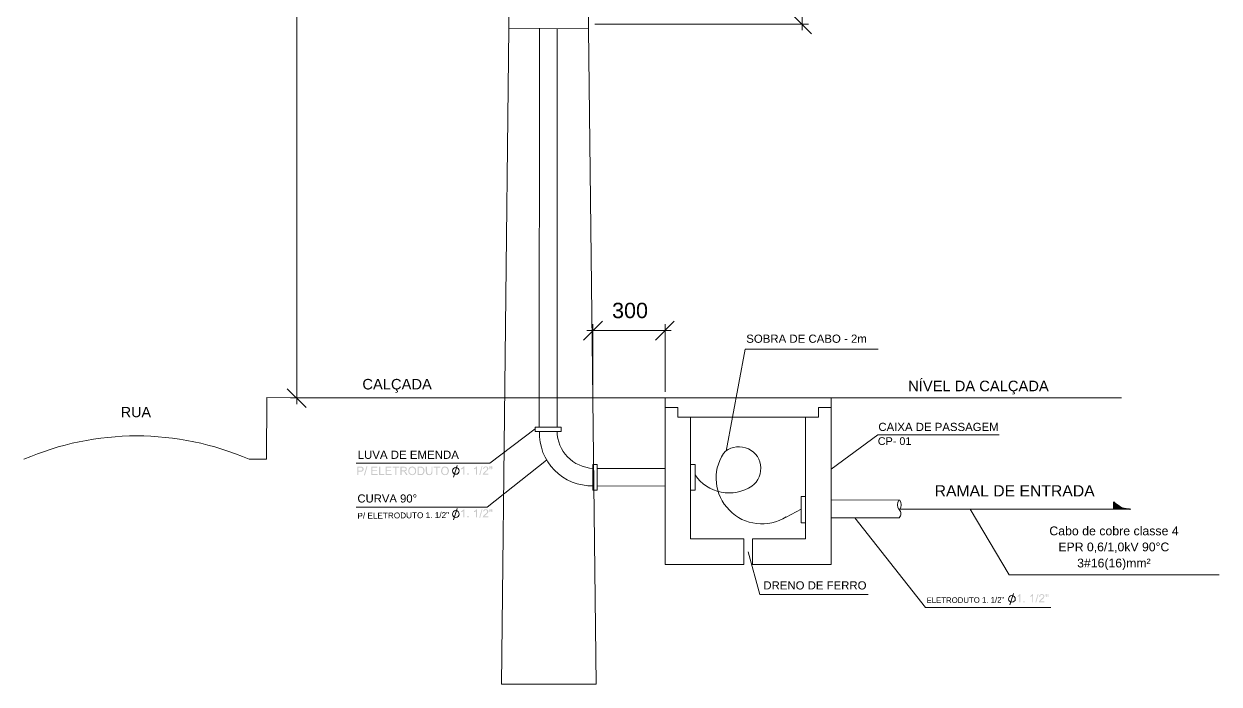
# Model space of a CAD drawing. Header units: millimetres. Extents: x 53 to 176, y -29 to 32.
# Drawn here: x 145.15 to 155.84, y -17.56 to -11.66 of the extents above; entities that cross this region are included whole.
import ezdxf

# ---------------------------------------------------------------- set-up
doc = ezdxf.new("R2010")
doc.units = ezdxf.units.MM
doc.layers.add('17 - Padrão de entrada', color=6, linetype='Continuous')
doc.styles.add('Arial0', font='arial.ttf', dxfattribs={"height": 3.14658})

msp = doc.modelspace()

# ---------------------------------------------------------------- hatches: boundary and pattern name
at = {"layer": '17 - Padrão de entrada', "true_color": 0x000007}
h = msp.add_hatch(color=7, dxfattribs=at)
edge = h.paths.add_edge_path()
edge.add_line((148.136, -15.689), (148.136, -15.616))
edge.add_line((148.136, -15.616), (148.164, -15.616))
edge.add_spline(control_points=[(148.164, -15.616), (148.166, -15.616), (148.172, -15.616), (148.175, -15.616), (148.175, -15.616), (148.178, -15.616), (148.18, -15.619), (148.183, -15.619), (148.183, -15.619), (148.186, -15.622), (148.189, -15.624), (148.189, -15.627), (148.189, -15.627), (148.192, -15.63), (148.192, -15.633), (148.192, -15.638), (148.192, -15.638), (148.192, -15.644), (148.189, -15.649), (148.186, -15.652), (148.186, -15.652), (148.18, -15.658), (148.175, -15.661), (148.164, -15.661)], knot_values=[0, 0, 0, 0, 0.041667, 0.041667, 0.041667, 0.041667, 0.083333, 0.083333, 0.083333, 0.083333, 0.125, 0.125, 0.125, 0.125, 0.166667, 0.166667, 0.166667, 0.166667, 0.208333, 0.208333, 0.208333, 0.208333, 1, 1, 1, 1], degree=3, periodic=0)
edge.add_line((148.164, -15.661), (148.144, -15.661))
edge.add_line((148.144, -15.661), (148.144, -15.689))
edge.add_line((148.144, -15.689), (148.136, -15.689))
edge = h.paths.add_edge_path()
edge.add_line((148.144, -15.652), (148.164, -15.652))
edge.add_spline(control_points=[(148.164, -15.652), (148.169, -15.652), (148.175, -15.649), (148.178, -15.647), (148.178, -15.647), (148.18, -15.644), (148.18, -15.641), (148.18, -15.638), (148.18, -15.638), (148.18, -15.636), (148.18, -15.633), (148.178, -15.63), (148.178, -15.63), (148.178, -15.627), (148.175, -15.627), (148.172, -15.624), (148.172, -15.624), (148.172, -15.624), (148.169, -15.624), (148.164, -15.624)], knot_values=[0, 0, 0, 0, 0.05, 0.05, 0.05, 0.05, 0.1, 0.1, 0.1, 0.1, 0.15, 0.15, 0.15, 0.15, 0.2, 0.2, 0.2, 0.2, 1, 1, 1, 1], degree=3, periodic=0)
edge.add_line((148.164, -15.624), (148.144, -15.624))
edge.add_line((148.144, -15.624), (148.144, -15.652))
h.paths.add_polyline_path([(148.194, -15.691), (148.217, -15.613), (148.225, -15.613), (148.203, -15.691)])
h.paths.add_polyline_path([(148.261, -15.689), (148.261, -15.616), (148.314, -15.616), (148.314, -15.624), (148.27, -15.624), (148.27, -15.647), (148.312, -15.647), (148.312, -15.655), (148.27, -15.655), (148.27, -15.68), (148.317, -15.68), (148.317, -15.689)])
h.paths.add_polyline_path([(148.328, -15.689), (148.328, -15.616), (148.34, -15.616), (148.34, -15.68), (148.376, -15.68), (148.376, -15.689)])
h.paths.add_polyline_path([(148.387, -15.689), (148.387, -15.616), (148.44, -15.616), (148.44, -15.624), (148.398, -15.624), (148.398, -15.647), (148.437, -15.647), (148.437, -15.655), (148.398, -15.655), (148.398, -15.68), (148.443, -15.68), (148.443, -15.689)])
h.paths.add_polyline_path([(148.474, -15.689), (148.474, -15.624), (148.451, -15.624), (148.451, -15.616), (148.51, -15.616), (148.51, -15.624), (148.485, -15.624), (148.485, -15.689)])
edge = h.paths.add_edge_path()
edge.add_line((148.518, -15.689), (148.518, -15.616))
edge.add_line((148.518, -15.616), (148.552, -15.616))
edge.add_spline(control_points=[(148.552, -15.616), (148.557, -15.616), (148.563, -15.616), (148.566, -15.619), (148.566, -15.619), (148.571, -15.619), (148.574, -15.622), (148.574, -15.624), (148.574, -15.624), (148.577, -15.627), (148.577, -15.633), (148.577, -15.636), (148.577, -15.636), (148.577, -15.641), (148.577, -15.647), (148.574, -15.649), (148.574, -15.649), (148.569, -15.652), (148.566, -15.655), (148.557, -15.655), (148.557, -15.655), (148.56, -15.658), (148.563, -15.658), (148.563, -15.661), (148.563, -15.661), (148.566, -15.663), (148.569, -15.666), (148.571, -15.669)], knot_values=[0, 0, 0, 0, 0.035714, 0.035714, 0.035714, 0.035714, 0.071429, 0.071429, 0.071429, 0.071429, 0.107143, 0.107143, 0.107143, 0.107143, 0.142857, 0.142857, 0.142857, 0.142857, 0.178571, 0.178571, 0.178571, 0.178571, 0.214286, 0.214286, 0.214286, 0.214286, 1, 1, 1, 1], degree=3, periodic=0)
edge.add_line((148.571, -15.669), (148.585, -15.689))
edge.add_line((148.585, -15.689), (148.571, -15.689))
edge.add_line((148.571, -15.689), (148.563, -15.675))
edge.add_spline(control_points=[(148.563, -15.675), (148.56, -15.669), (148.557, -15.666), (148.555, -15.663), (148.555, -15.663), (148.555, -15.661), (148.552, -15.661), (148.549, -15.658), (148.549, -15.658), (148.549, -15.658), (148.546, -15.658), (148.546, -15.658), (148.546, -15.658), (148.543, -15.658), (148.543, -15.658), (148.541, -15.658)], knot_values=[0, 0, 0, 0, 0.0625, 0.0625, 0.0625, 0.0625, 0.125, 0.125, 0.125, 0.125, 0.1875, 0.1875, 0.1875, 0.1875, 1, 1, 1, 1], degree=3, periodic=0)
edge.add_line((148.541, -15.658), (148.53, -15.658))
edge.add_line((148.53, -15.658), (148.53, -15.689))
edge.add_line((148.53, -15.689), (148.518, -15.689))
edge = h.paths.add_edge_path()
edge.add_line((148.53, -15.649), (148.549, -15.649))
edge.add_spline(control_points=[(148.549, -15.649), (148.555, -15.649), (148.557, -15.647), (148.56, -15.647), (148.56, -15.647), (148.563, -15.647), (148.566, -15.644), (148.566, -15.644), (148.566, -15.644), (148.569, -15.641), (148.569, -15.638), (148.569, -15.636), (148.569, -15.636), (148.569, -15.633), (148.566, -15.63), (148.563, -15.627), (148.563, -15.627), (148.563, -15.624), (148.557, -15.624), (148.552, -15.624)], knot_values=[0, 0, 0, 0, 0.05, 0.05, 0.05, 0.05, 0.1, 0.1, 0.1, 0.1, 0.15, 0.15, 0.15, 0.15, 0.2, 0.2, 0.2, 0.2, 1, 1, 1, 1], degree=3, periodic=0)
edge.add_line((148.552, -15.624), (148.53, -15.624))
edge.add_line((148.53, -15.624), (148.53, -15.649))
edge = h.paths.add_edge_path()
edge.add_spline(control_points=[(148.591, -15.652), (148.591, -15.641), (148.594, -15.633), (148.599, -15.624), (148.599, -15.624), (148.608, -15.619), (148.616, -15.613), (148.627, -15.613), (148.627, -15.613), (148.633, -15.613), (148.638, -15.616), (148.644, -15.619), (148.644, -15.619), (148.65, -15.622), (148.655, -15.627), (148.658, -15.633), (148.658, -15.633), (148.661, -15.638), (148.661, -15.647), (148.661, -15.652), (148.661, -15.652), (148.661, -15.661), (148.661, -15.666), (148.658, -15.672), (148.658, -15.672), (148.652, -15.68), (148.65, -15.683), (148.644, -15.686), (148.644, -15.686), (148.638, -15.689), (148.633, -15.691), (148.627, -15.691), (148.627, -15.691), (148.619, -15.691), (148.613, -15.689), (148.608, -15.686), (148.608, -15.686), (148.602, -15.683), (148.597, -15.677), (148.594, -15.672), (148.594, -15.672), (148.591, -15.666), (148.591, -15.661), (148.591, -15.652)], knot_values=[0, 0, 0, 0, 0.022727, 0.022727, 0.022727, 0.022727, 0.045455, 0.045455, 0.045455, 0.045455, 0.068182, 0.068182, 0.068182, 0.068182, 0.090909, 0.090909, 0.090909, 0.090909, 0.113636, 0.113636, 0.113636, 0.113636, 0.136364, 0.136364, 0.136364, 0.136364, 0.159091, 0.159091, 0.159091, 0.159091, 0.181818, 0.181818, 0.181818, 0.181818, 0.204545, 0.204545, 0.204545, 0.204545, 0.227273, 0.227273, 0.227273, 0.227273, 1, 1, 1, 1], degree=3, periodic=0)
edge = h.paths.add_edge_path()
edge.add_spline(control_points=[(148.599, -15.655), (148.599, -15.663), (148.602, -15.669), (148.608, -15.675), (148.608, -15.675), (148.613, -15.68), (148.619, -15.683), (148.627, -15.683), (148.627, -15.683), (148.633, -15.683), (148.638, -15.68), (148.644, -15.675), (148.644, -15.675), (148.65, -15.669), (148.652, -15.663), (148.652, -15.652), (148.652, -15.652), (148.652, -15.647), (148.65, -15.641), (148.647, -15.638), (148.647, -15.638), (148.647, -15.633), (148.644, -15.63), (148.638, -15.627), (148.638, -15.627), (148.636, -15.624), (148.63, -15.622), (148.627, -15.622), (148.627, -15.622), (148.619, -15.622), (148.613, -15.624), (148.608, -15.63), (148.608, -15.63), (148.602, -15.636), (148.599, -15.644), (148.599, -15.655)], knot_values=[0, 0, 0, 0, 0.027778, 0.027778, 0.027778, 0.027778, 0.055556, 0.055556, 0.055556, 0.055556, 0.083333, 0.083333, 0.083333, 0.083333, 0.111111, 0.111111, 0.111111, 0.111111, 0.138889, 0.138889, 0.138889, 0.138889, 0.166667, 0.166667, 0.166667, 0.166667, 0.194444, 0.194444, 0.194444, 0.194444, 0.222222, 0.222222, 0.222222, 0.222222, 1, 1, 1, 1], degree=3, periodic=0)
edge = h.paths.add_edge_path()
edge.add_line((148.675, -15.689), (148.675, -15.616))
edge.add_line((148.675, -15.616), (148.7, -15.616))
edge.add_spline(control_points=[(148.7, -15.616), (148.706, -15.616), (148.708, -15.616), (148.711, -15.616), (148.711, -15.616), (148.717, -15.619), (148.719, -15.619), (148.722, -15.622), (148.722, -15.622), (148.728, -15.624), (148.731, -15.63), (148.733, -15.636), (148.733, -15.636), (148.733, -15.641), (148.736, -15.647), (148.736, -15.652), (148.736, -15.652), (148.736, -15.658), (148.733, -15.663), (148.733, -15.666), (148.733, -15.666), (148.731, -15.672), (148.731, -15.675), (148.728, -15.677), (148.728, -15.677), (148.725, -15.68), (148.722, -15.683), (148.722, -15.686), (148.722, -15.686), (148.719, -15.686), (148.717, -15.689), (148.711, -15.689), (148.711, -15.689), (148.708, -15.689), (148.706, -15.689), (148.7, -15.689)], knot_values=[0, 0, 0, 0, 0.027778, 0.027778, 0.027778, 0.027778, 0.055556, 0.055556, 0.055556, 0.055556, 0.083333, 0.083333, 0.083333, 0.083333, 0.111111, 0.111111, 0.111111, 0.111111, 0.138889, 0.138889, 0.138889, 0.138889, 0.166667, 0.166667, 0.166667, 0.166667, 0.194444, 0.194444, 0.194444, 0.194444, 0.222222, 0.222222, 0.222222, 0.222222, 1, 1, 1, 1], degree=3, periodic=0)
edge.add_line((148.7, -15.689), (148.675, -15.689))
edge = h.paths.add_edge_path()
edge.add_line((148.683, -15.68), (148.7, -15.68))
edge.add_spline(control_points=[(148.7, -15.68), (148.706, -15.68), (148.708, -15.68), (148.711, -15.68), (148.711, -15.68), (148.714, -15.677), (148.717, -15.677), (148.717, -15.675), (148.717, -15.675), (148.719, -15.675), (148.722, -15.669), (148.722, -15.666), (148.722, -15.666), (148.725, -15.663), (148.725, -15.658), (148.725, -15.652), (148.725, -15.652), (148.725, -15.644), (148.722, -15.638), (148.722, -15.636), (148.722, -15.636), (148.719, -15.63), (148.717, -15.627), (148.711, -15.627), (148.711, -15.627), (148.708, -15.624), (148.706, -15.624), (148.7, -15.624)], knot_values=[0, 0, 0, 0, 0.035714, 0.035714, 0.035714, 0.035714, 0.071429, 0.071429, 0.071429, 0.071429, 0.107143, 0.107143, 0.107143, 0.107143, 0.142857, 0.142857, 0.142857, 0.142857, 0.178571, 0.178571, 0.178571, 0.178571, 0.214286, 0.214286, 0.214286, 0.214286, 1, 1, 1, 1], degree=3, periodic=0)
edge.add_line((148.7, -15.624), (148.683, -15.624))
edge.add_line((148.683, -15.624), (148.683, -15.68))
edge = h.paths.add_edge_path()
edge.add_line((148.798, -15.616), (148.806, -15.616))
edge.add_line((148.806, -15.616), (148.806, -15.658))
edge.add_spline(control_points=[(148.806, -15.658), (148.806, -15.666), (148.806, -15.672), (148.803, -15.677), (148.803, -15.677), (148.803, -15.68), (148.8, -15.683), (148.795, -15.686), (148.795, -15.686), (148.789, -15.689), (148.784, -15.691), (148.778, -15.691), (148.778, -15.691), (148.77, -15.691), (148.764, -15.689), (148.761, -15.689), (148.761, -15.689), (148.756, -15.686), (148.753, -15.68), (148.75, -15.677), (148.75, -15.677), (148.75, -15.672), (148.747, -15.666), (148.747, -15.658)], knot_values=[0, 0, 0, 0, 0.041667, 0.041667, 0.041667, 0.041667, 0.083333, 0.083333, 0.083333, 0.083333, 0.125, 0.125, 0.125, 0.125, 0.166667, 0.166667, 0.166667, 0.166667, 0.208333, 0.208333, 0.208333, 0.208333, 1, 1, 1, 1], degree=3, periodic=0)
edge.add_line((148.747, -15.658), (148.747, -15.616))
edge.add_line((148.747, -15.616), (148.759, -15.616))
edge.add_line((148.759, -15.616), (148.759, -15.658))
edge.add_spline(control_points=[(148.759, -15.658), (148.759, -15.663), (148.759, -15.669), (148.761, -15.672), (148.761, -15.672), (148.761, -15.675), (148.764, -15.677), (148.767, -15.68), (148.767, -15.68), (148.77, -15.68), (148.773, -15.683), (148.778, -15.683), (148.778, -15.683), (148.784, -15.683), (148.789, -15.68), (148.792, -15.677), (148.792, -15.677), (148.795, -15.675), (148.798, -15.669), (148.798, -15.658)], knot_values=[0, 0, 0, 0, 0.05, 0.05, 0.05, 0.05, 0.1, 0.1, 0.1, 0.1, 0.15, 0.15, 0.15, 0.15, 0.2, 0.2, 0.2, 0.2, 1, 1, 1, 1], degree=3, periodic=0)
edge.add_line((148.798, -15.658), (148.798, -15.616))
h.paths.add_polyline_path([(148.842, -15.689), (148.842, -15.624), (148.817, -15.624), (148.817, -15.616), (148.876, -15.616), (148.876, -15.624), (148.851, -15.624), (148.851, -15.689)])
edge = h.paths.add_edge_path()
edge.add_spline(control_points=[(148.884, -15.652), (148.884, -15.641), (148.887, -15.633), (148.893, -15.624), (148.893, -15.624), (148.898, -15.619), (148.907, -15.613), (148.918, -15.613), (148.918, -15.613), (148.926, -15.613), (148.932, -15.616), (148.937, -15.619), (148.937, -15.619), (148.943, -15.622), (148.946, -15.627), (148.949, -15.633), (148.949, -15.633), (148.951, -15.638), (148.954, -15.647), (148.954, -15.652), (148.954, -15.652), (148.954, -15.661), (148.951, -15.666), (148.949, -15.672), (148.949, -15.672), (148.946, -15.68), (148.943, -15.683), (148.937, -15.686), (148.937, -15.686), (148.932, -15.689), (148.923, -15.691), (148.918, -15.691), (148.918, -15.691), (148.912, -15.691), (148.904, -15.689), (148.901, -15.686), (148.901, -15.686), (148.895, -15.683), (148.89, -15.677), (148.887, -15.672), (148.887, -15.672), (148.884, -15.666), (148.884, -15.661), (148.884, -15.652)], knot_values=[0, 0, 0, 0, 0.022727, 0.022727, 0.022727, 0.022727, 0.045455, 0.045455, 0.045455, 0.045455, 0.068182, 0.068182, 0.068182, 0.068182, 0.090909, 0.090909, 0.090909, 0.090909, 0.113636, 0.113636, 0.113636, 0.113636, 0.136364, 0.136364, 0.136364, 0.136364, 0.159091, 0.159091, 0.159091, 0.159091, 0.181818, 0.181818, 0.181818, 0.181818, 0.204545, 0.204545, 0.204545, 0.204545, 0.227273, 0.227273, 0.227273, 0.227273, 1, 1, 1, 1], degree=3, periodic=0)
edge = h.paths.add_edge_path()
edge.add_spline(control_points=[(148.893, -15.655), (148.893, -15.663), (148.895, -15.669), (148.901, -15.675), (148.901, -15.675), (148.904, -15.68), (148.912, -15.683), (148.918, -15.683), (148.918, -15.683), (148.926, -15.683), (148.932, -15.68), (148.937, -15.675), (148.937, -15.675), (148.94, -15.669), (148.943, -15.663), (148.943, -15.652), (148.943, -15.652), (148.943, -15.647), (148.943, -15.641), (148.94, -15.638), (148.94, -15.638), (148.937, -15.633), (148.935, -15.63), (148.932, -15.627), (148.932, -15.627), (148.929, -15.624), (148.923, -15.622), (148.918, -15.622), (148.918, -15.622), (148.912, -15.622), (148.907, -15.624), (148.901, -15.63), (148.901, -15.63), (148.895, -15.636), (148.893, -15.644), (148.893, -15.655)], knot_values=[0, 0, 0, 0, 0.027778, 0.027778, 0.027778, 0.027778, 0.055556, 0.055556, 0.055556, 0.055556, 0.083333, 0.083333, 0.083333, 0.083333, 0.111111, 0.111111, 0.111111, 0.111111, 0.138889, 0.138889, 0.138889, 0.138889, 0.166667, 0.166667, 0.166667, 0.166667, 0.194444, 0.194444, 0.194444, 0.194444, 0.222222, 0.222222, 0.222222, 0.222222, 1, 1, 1, 1], degree=3, periodic=0)
h = msp.add_hatch(color=7, dxfattribs=at)
edge = h.paths.add_edge_path()
edge.add_line((149.091, -15.686), (149.083, -15.686))
edge.add_line((149.083, -15.686), (149.083, -15.627))
edge.add_spline(control_points=[(149.083, -15.627), (149.08, -15.63), (149.077, -15.633), (149.074, -15.636), (149.074, -15.636), (149.071, -15.636), (149.066, -15.638), (149.063, -15.638)], knot_values=[0, 0, 0, 0, 0.125, 0.125, 0.125, 0.125, 1, 1, 1, 1], degree=3, periodic=0)
edge.add_line((149.063, -15.638), (149.063, -15.63))
edge.add_spline(control_points=[(149.063, -15.63), (149.069, -15.627), (149.074, -15.624), (149.077, -15.622), (149.077, -15.622), (149.083, -15.619), (149.083, -15.616), (149.085, -15.613)], knot_values=[0, 0, 0, 0, 0.125, 0.125, 0.125, 0.125, 1, 1, 1, 1], degree=3, periodic=0)
edge.add_line((149.085, -15.613), (149.091, -15.613))
edge.add_line((149.091, -15.613), (149.091, -15.686))
h.paths.add_polyline_path([(149.119, -15.686), (149.119, -15.675), (149.13, -15.675), (149.13, -15.686)])
edge = h.paths.add_edge_path()
edge.add_line((149.206, -15.686), (149.197, -15.686))
edge.add_line((149.197, -15.686), (149.197, -15.627))
edge.add_spline(control_points=[(149.197, -15.627), (149.194, -15.63), (149.192, -15.633), (149.189, -15.636), (149.189, -15.636), (149.186, -15.636), (149.18, -15.638), (149.178, -15.638)], knot_values=[0, 0, 0, 0, 0.125, 0.125, 0.125, 0.125, 1, 1, 1, 1], degree=3, periodic=0)
edge.add_line((149.178, -15.638), (149.178, -15.63))
edge.add_spline(control_points=[(149.178, -15.63), (149.183, -15.627), (149.189, -15.624), (149.192, -15.622), (149.192, -15.622), (149.197, -15.619), (149.2, -15.616), (149.2, -15.613)], knot_values=[0, 0, 0, 0, 0.125, 0.125, 0.125, 0.125, 1, 1, 1, 1], degree=3, periodic=0)
edge.add_line((149.2, -15.613), (149.206, -15.613))
edge.add_line((149.206, -15.613), (149.206, -15.686))
h.paths.add_polyline_path([(149.225, -15.689), (149.247, -15.61), (149.253, -15.61), (149.233, -15.689)])
edge = h.paths.add_edge_path()
edge.add_line((149.306, -15.677), (149.306, -15.686))
edge.add_line((149.306, -15.686), (149.256, -15.686))
edge.add_spline(control_points=[(149.256, -15.686), (149.256, -15.683), (149.256, -15.683), (149.259, -15.68), (149.259, -15.68), (149.259, -15.677), (149.261, -15.672), (149.264, -15.669), (149.264, -15.669), (149.267, -15.666), (149.27, -15.663), (149.275, -15.658), (149.275, -15.658), (149.284, -15.652), (149.289, -15.647), (149.292, -15.644), (149.292, -15.644), (149.295, -15.638), (149.295, -15.636), (149.295, -15.633), (149.295, -15.633), (149.295, -15.63), (149.295, -15.624), (149.292, -15.624), (149.292, -15.624), (149.289, -15.622), (149.287, -15.619), (149.281, -15.619), (149.281, -15.619), (149.278, -15.619), (149.275, -15.622), (149.273, -15.624), (149.273, -15.624), (149.27, -15.627), (149.267, -15.63), (149.267, -15.636)], knot_values=[0, 0, 0, 0, 0.027778, 0.027778, 0.027778, 0.027778, 0.055556, 0.055556, 0.055556, 0.055556, 0.083333, 0.083333, 0.083333, 0.083333, 0.111111, 0.111111, 0.111111, 0.111111, 0.138889, 0.138889, 0.138889, 0.138889, 0.166667, 0.166667, 0.166667, 0.166667, 0.194444, 0.194444, 0.194444, 0.194444, 0.222222, 0.222222, 0.222222, 0.222222, 1, 1, 1, 1], degree=3, periodic=0)
edge.add_line((149.267, -15.636), (149.259, -15.633))
edge.add_spline(control_points=[(149.259, -15.633), (149.259, -15.627), (149.261, -15.622), (149.267, -15.619), (149.267, -15.619), (149.27, -15.613), (149.275, -15.613), (149.284, -15.613), (149.284, -15.613), (149.289, -15.613), (149.295, -15.613), (149.301, -15.619), (149.301, -15.619), (149.303, -15.622), (149.306, -15.627), (149.306, -15.633), (149.306, -15.633), (149.306, -15.636), (149.306, -15.638), (149.303, -15.641), (149.303, -15.641), (149.303, -15.644), (149.301, -15.647), (149.298, -15.649), (149.298, -15.649), (149.295, -15.652), (149.289, -15.658), (149.284, -15.663), (149.284, -15.663), (149.278, -15.669), (149.275, -15.672), (149.273, -15.672), (149.273, -15.672), (149.273, -15.675), (149.27, -15.675), (149.27, -15.677)], knot_values=[0, 0, 0, 0, 0.027778, 0.027778, 0.027778, 0.027778, 0.055556, 0.055556, 0.055556, 0.055556, 0.083333, 0.083333, 0.083333, 0.083333, 0.111111, 0.111111, 0.111111, 0.111111, 0.138889, 0.138889, 0.138889, 0.138889, 0.166667, 0.166667, 0.166667, 0.166667, 0.194444, 0.194444, 0.194444, 0.194444, 0.222222, 0.222222, 0.222222, 0.222222, 1, 1, 1, 1], degree=3, periodic=0)
edge.add_line((149.27, -15.677), (149.306, -15.677))
h.paths.add_polyline_path([(149.317, -15.638), (149.315, -15.624), (149.315, -15.613), (149.326, -15.613), (149.326, -15.624), (149.323, -15.638)])
h.paths.add_polyline_path([(149.334, -15.638), (149.331, -15.624), (149.331, -15.613), (149.342, -15.613), (149.342, -15.624), (149.34, -15.638)])
h = msp.add_hatch(color=7, dxfattribs=at)
edge = h.paths.add_edge_path()
edge.add_line((149.091, -16.069), (149.083, -16.069))
edge.add_line((149.083, -16.069), (149.083, -16.01))
edge.add_spline(control_points=[(149.083, -16.01), (149.08, -16.013), (149.077, -16.015), (149.074, -16.018), (149.074, -16.018), (149.071, -16.018), (149.066, -16.021), (149.063, -16.021)], knot_values=[0, 0, 0, 0, 0.125, 0.125, 0.125, 0.125, 1, 1, 1, 1], degree=3, periodic=0)
edge.add_line((149.063, -16.021), (149.063, -16.013))
edge.add_spline(control_points=[(149.063, -16.013), (149.069, -16.01), (149.074, -16.007), (149.077, -16.004), (149.077, -16.004), (149.083, -16.001), (149.083, -15.999), (149.085, -15.996)], knot_values=[0, 0, 0, 0, 0.125, 0.125, 0.125, 0.125, 1, 1, 1, 1], degree=3, periodic=0)
edge.add_line((149.085, -15.996), (149.091, -15.996))
edge.add_line((149.091, -15.996), (149.091, -16.069))
h.paths.add_polyline_path([(149.119, -16.069), (149.119, -16.057), (149.13, -16.057), (149.13, -16.069)])
edge = h.paths.add_edge_path()
edge.add_line((149.206, -16.069), (149.197, -16.069))
edge.add_line((149.197, -16.069), (149.197, -16.01))
edge.add_spline(control_points=[(149.197, -16.01), (149.194, -16.013), (149.192, -16.015), (149.189, -16.018), (149.189, -16.018), (149.186, -16.018), (149.18, -16.021), (149.178, -16.021)], knot_values=[0, 0, 0, 0, 0.125, 0.125, 0.125, 0.125, 1, 1, 1, 1], degree=3, periodic=0)
edge.add_line((149.178, -16.021), (149.178, -16.013))
edge.add_spline(control_points=[(149.178, -16.013), (149.183, -16.01), (149.189, -16.007), (149.192, -16.004), (149.192, -16.004), (149.197, -16.001), (149.2, -15.999), (149.2, -15.996)], knot_values=[0, 0, 0, 0, 0.125, 0.125, 0.125, 0.125, 1, 1, 1, 1], degree=3, periodic=0)
edge.add_line((149.2, -15.996), (149.206, -15.996))
edge.add_line((149.206, -15.996), (149.206, -16.069))
h.paths.add_polyline_path([(149.225, -16.071), (149.247, -15.993), (149.253, -15.993), (149.233, -16.071)])
edge = h.paths.add_edge_path()
edge.add_line((149.306, -16.06), (149.306, -16.069))
edge.add_line((149.306, -16.069), (149.256, -16.069))
edge.add_spline(control_points=[(149.256, -16.069), (149.256, -16.066), (149.256, -16.066), (149.259, -16.063), (149.259, -16.063), (149.259, -16.06), (149.261, -16.055), (149.264, -16.052), (149.264, -16.052), (149.267, -16.049), (149.27, -16.046), (149.275, -16.041), (149.275, -16.041), (149.284, -16.035), (149.289, -16.029), (149.292, -16.027), (149.292, -16.027), (149.295, -16.021), (149.295, -16.018), (149.295, -16.015), (149.295, -16.015), (149.295, -16.01), (149.295, -16.007), (149.292, -16.007), (149.292, -16.007), (149.289, -16.004), (149.287, -16.001), (149.281, -16.001), (149.281, -16.001), (149.278, -16.001), (149.275, -16.004), (149.273, -16.007), (149.273, -16.007), (149.27, -16.01), (149.267, -16.013), (149.267, -16.015)], knot_values=[0, 0, 0, 0, 0.027778, 0.027778, 0.027778, 0.027778, 0.055556, 0.055556, 0.055556, 0.055556, 0.083333, 0.083333, 0.083333, 0.083333, 0.111111, 0.111111, 0.111111, 0.111111, 0.138889, 0.138889, 0.138889, 0.138889, 0.166667, 0.166667, 0.166667, 0.166667, 0.194444, 0.194444, 0.194444, 0.194444, 0.222222, 0.222222, 0.222222, 0.222222, 1, 1, 1, 1], degree=3, periodic=0)
edge.add_line((149.267, -16.015), (149.259, -16.015))
edge.add_spline(control_points=[(149.259, -16.015), (149.259, -16.01), (149.261, -16.004), (149.267, -15.999), (149.267, -15.999), (149.27, -15.996), (149.275, -15.996), (149.284, -15.996), (149.284, -15.996), (149.289, -15.996), (149.295, -15.996), (149.301, -16.001), (149.301, -16.001), (149.303, -16.004), (149.306, -16.01), (149.306, -16.015), (149.306, -16.015), (149.306, -16.018), (149.306, -16.021), (149.303, -16.024), (149.303, -16.024), (149.303, -16.027), (149.301, -16.029), (149.298, -16.032), (149.298, -16.032), (149.295, -16.035), (149.289, -16.041), (149.284, -16.046), (149.284, -16.046), (149.278, -16.049), (149.275, -16.055), (149.273, -16.055), (149.273, -16.055), (149.273, -16.057), (149.27, -16.057), (149.27, -16.06)], knot_values=[0, 0, 0, 0, 0.027778, 0.027778, 0.027778, 0.027778, 0.055556, 0.055556, 0.055556, 0.055556, 0.083333, 0.083333, 0.083333, 0.083333, 0.111111, 0.111111, 0.111111, 0.111111, 0.138889, 0.138889, 0.138889, 0.138889, 0.166667, 0.166667, 0.166667, 0.166667, 0.194444, 0.194444, 0.194444, 0.194444, 0.222222, 0.222222, 0.222222, 0.222222, 1, 1, 1, 1], degree=3, periodic=0)
edge.add_line((149.27, -16.06), (149.306, -16.06))
h.paths.add_polyline_path([(149.317, -16.021), (149.315, -16.007), (149.315, -15.996), (149.326, -15.996), (149.326, -16.007), (149.323, -16.021)])
h.paths.add_polyline_path([(149.334, -16.021), (149.331, -16.007), (149.331, -15.996), (149.342, -15.996), (149.342, -16.007), (149.34, -16.021)])
at = {"layer": '17 - Padrão de entrada', "true_color": 0x000005}
msp.add_hatch(color=5, dxfattribs=at).paths.add_polyline_path([(154.896, -15.929), (154.918, -15.951), (154.896, -15.951)])
h = msp.add_hatch(color=5, dxfattribs=at)
h.paths.add_polyline_path([(154.918, -15.951), (154.896, -15.951), (154.946, -15.971)])
h.paths.add_polyline_path([(154.896, -15.951), (154.946, -15.971), (154.896, -15.971)])
h = msp.add_hatch(color=5, dxfattribs=at)
h.paths.add_polyline_path([(154.946, -15.971), (154.896, -15.971), (154.974, -15.987)])
h.paths.add_polyline_path([(154.896, -15.971), (154.974, -15.987), (154.896, -15.987)])
h = msp.add_hatch(color=5, dxfattribs=at)
h.paths.add_polyline_path([(154.974, -15.987), (154.896, -15.987), (155.008, -15.993)])
h.paths.add_polyline_path([(154.896, -15.987), (155.008, -15.993), (154.896, -15.993)])
h = msp.add_hatch(color=5, dxfattribs=at)
h.paths.add_polyline_path([(155.008, -15.993), (154.896, -15.993), (155.038, -15.996)])
h.paths.add_polyline_path([(154.896, -15.993), (155.038, -15.996), (154.896, -15.996)])
at = {"layer": '17 - Padrão de entrada', "true_color": 0x000007}
h = msp.add_hatch(color=7, dxfattribs=at)
edge = h.paths.add_edge_path()
edge.add_line((154.061, -16.826), (154.052, -16.826))
edge.add_line((154.052, -16.826), (154.052, -16.77))
edge.add_spline(control_points=[(154.052, -16.77), (154.05, -16.77), (154.047, -16.772), (154.044, -16.775), (154.044, -16.775), (154.041, -16.778), (154.038, -16.778), (154.036, -16.781)], knot_values=[0, 0, 0, 0, 0.125, 0.125, 0.125, 0.125, 1, 1, 1, 1], degree=3, periodic=0)
edge.add_line((154.036, -16.781), (154.036, -16.772))
edge.add_spline(control_points=[(154.036, -16.772), (154.038, -16.77), (154.044, -16.767), (154.047, -16.761), (154.047, -16.761), (154.052, -16.759), (154.055, -16.756), (154.055, -16.753)], knot_values=[0, 0, 0, 0, 0.125, 0.125, 0.125, 0.125, 1, 1, 1, 1], degree=3, periodic=0)
edge.add_line((154.055, -16.753), (154.061, -16.753))
edge.add_line((154.061, -16.753), (154.061, -16.826))
h.paths.add_polyline_path([(154.089, -16.826), (154.089, -16.817), (154.1, -16.817), (154.1, -16.826)])
edge = h.paths.add_edge_path()
edge.add_line((154.175, -16.826), (154.167, -16.826))
edge.add_line((154.167, -16.826), (154.167, -16.77))
edge.add_spline(control_points=[(154.167, -16.77), (154.164, -16.77), (154.161, -16.772), (154.158, -16.775), (154.158, -16.775), (154.156, -16.778), (154.153, -16.778), (154.15, -16.781)], knot_values=[0, 0, 0, 0, 0.125, 0.125, 0.125, 0.125, 1, 1, 1, 1], degree=3, periodic=0)
edge.add_line((154.15, -16.781), (154.15, -16.772))
edge.add_spline(control_points=[(154.15, -16.772), (154.153, -16.77), (154.158, -16.767), (154.161, -16.761), (154.161, -16.761), (154.167, -16.759), (154.17, -16.756), (154.17, -16.753)], knot_values=[0, 0, 0, 0, 0.125, 0.125, 0.125, 0.125, 1, 1, 1, 1], degree=3, periodic=0)
edge.add_line((154.17, -16.753), (154.175, -16.753))
edge.add_line((154.175, -16.753), (154.175, -16.826))
h.paths.add_polyline_path([(154.195, -16.828), (154.217, -16.753), (154.223, -16.753), (154.203, -16.828)])
edge = h.paths.add_edge_path()
edge.add_line((154.276, -16.817), (154.276, -16.826))
edge.add_line((154.276, -16.826), (154.228, -16.826))
edge.add_spline(control_points=[(154.228, -16.826), (154.228, -16.826), (154.228, -16.823), (154.228, -16.82), (154.228, -16.82), (154.228, -16.817), (154.231, -16.814), (154.234, -16.812), (154.234, -16.812), (154.237, -16.806), (154.239, -16.803), (154.245, -16.8), (154.245, -16.8), (154.253, -16.792), (154.259, -16.786), (154.262, -16.784), (154.262, -16.784), (154.265, -16.781), (154.267, -16.775), (154.267, -16.772), (154.267, -16.772), (154.267, -16.77), (154.265, -16.767), (154.262, -16.764), (154.262, -16.764), (154.259, -16.761), (154.256, -16.761), (154.253, -16.761), (154.253, -16.761), (154.248, -16.761), (154.245, -16.761), (154.242, -16.764), (154.242, -16.764), (154.239, -16.767), (154.239, -16.77), (154.239, -16.775)], knot_values=[0, 0, 0, 0, 0.027778, 0.027778, 0.027778, 0.027778, 0.055556, 0.055556, 0.055556, 0.055556, 0.083333, 0.083333, 0.083333, 0.083333, 0.111111, 0.111111, 0.111111, 0.111111, 0.138889, 0.138889, 0.138889, 0.138889, 0.166667, 0.166667, 0.166667, 0.166667, 0.194444, 0.194444, 0.194444, 0.194444, 0.222222, 0.222222, 0.222222, 0.222222, 1, 1, 1, 1], degree=3, periodic=0)
edge.add_line((154.239, -16.775), (154.228, -16.775))
edge.add_spline(control_points=[(154.228, -16.775), (154.228, -16.767), (154.231, -16.761), (154.237, -16.759), (154.237, -16.759), (154.239, -16.756), (154.245, -16.753), (154.253, -16.753), (154.253, -16.753), (154.259, -16.753), (154.265, -16.756), (154.27, -16.759), (154.27, -16.759), (154.273, -16.761), (154.276, -16.767), (154.276, -16.772), (154.276, -16.772), (154.276, -16.775), (154.276, -16.778), (154.273, -16.781), (154.273, -16.781), (154.273, -16.784), (154.27, -16.786), (154.267, -16.792), (154.267, -16.792), (154.265, -16.795), (154.262, -16.798), (154.253, -16.803), (154.253, -16.803), (154.248, -16.809), (154.245, -16.812), (154.242, -16.814), (154.242, -16.814), (154.242, -16.814), (154.239, -16.817), (154.239, -16.817)], knot_values=[0, 0, 0, 0, 0.027778, 0.027778, 0.027778, 0.027778, 0.055556, 0.055556, 0.055556, 0.055556, 0.083333, 0.083333, 0.083333, 0.083333, 0.111111, 0.111111, 0.111111, 0.111111, 0.138889, 0.138889, 0.138889, 0.138889, 0.166667, 0.166667, 0.166667, 0.166667, 0.194444, 0.194444, 0.194444, 0.194444, 0.222222, 0.222222, 0.222222, 0.222222, 1, 1, 1, 1], degree=3, periodic=0)
edge.add_line((154.239, -16.817), (154.276, -16.817))
h.paths.add_polyline_path([(154.29, -16.778), (154.287, -16.764), (154.287, -16.753), (154.295, -16.753), (154.295, -16.764), (154.295, -16.778)])
h.paths.add_polyline_path([(154.307, -16.778), (154.304, -16.764), (154.304, -16.753), (154.312, -16.753), (154.312, -16.764), (154.312, -16.778)])

# ---------------------------------------------------------------- linework, layer by layer
at = {"layer": '17 - Padrão de entrada', "color": 8, "linetype": 'Continuous', "lineweight": 9, "true_color": 0x000008}
for points in [[(147.594, -5.8), (147.594, -15.057), (147.594, -15.057)], [(152.111, -9.16), (152.111, -11.716), (152.111, -11.716)], [(152.024, -11.577), (152.195, -11.747), (152.195, -11.747)], [(150.259, -11.66), (152.167, -11.66), (152.167, -11.66)], [(150.326, -14.314), (150.158, -14.485), (150.158, -14.485)], [(150.801, -14.485), (150.968, -14.314), (150.968, -14.314)], [(150.186, -14.398), (150.94, -14.398), (150.94, -14.398)], [(150.239, -14.946), (150.239, -14.342), (150.239, -14.342)], [(150.887, -14.946), (150.887, -14.342), (150.887, -14.342)], [(147.507, -14.918), (147.678, -15.085), (147.678, -15.085)], [(149.396, -14.999), (147.538, -14.999), (147.538, -14.999)]]:
    msp.add_lwpolyline(points, dxfattribs=at)
at = {"layer": '17 - Padrão de entrada', "color": 9, "linetype": 'Continuous', "lineweight": 9, "true_color": 0xbababa}
for points in [[(149.518, -9.258), (149.49, -11.697), (150.2, -11.702), (150.172, -9.258)], [(149.423, -17.557), (149.49, -11.697), (149.49, -11.697)], [(150.2, -11.702), (150.27, -17.557), (150.27, -17.557)], [(152.371, -14.999), (154.966, -14.999), (154.966, -14.999)], [(150.999, -15.172), (151.114, -15.172), (151.114, -15.172)], [(152.256, -15.172), (152.142, -15.172), (152.142, -15.172)]]:
    msp.add_lwpolyline(points, dxfattribs=at)
at = {"layer": '17 - Padrão de entrada', "color": 7, "linetype": 'Continuous', "lineweight": 9, "true_color": 0x000007}
for points in [[(149.761, -15.261), (149.764, -11.699), (149.764, -11.699)], [(149.921, -15.261), (149.921, -11.699), (149.921, -11.699)], [(151.432, -15.476), (151.602, -14.566), (152.79, -14.566)], [(147.326, -14.996), (147.323, -15.549), (147.169, -15.549)], [(149.099, -14.999), (147.323, -14.996), (147.323, -14.996)], [(149.449, -14.999), (149.099, -14.999), (149.099, -14.999)], [(149.449, -14.999), (149.848, -14.999), (150.239, -14.999), (150.887, -14.999)], [(149.725, -15.278), (149.32, -15.585), (148.124, -15.585)], [(153.871, -15.331), (152.787, -15.331), (152.371, -15.638)], [(149.826, -15.557), (149.295, -15.976), (148.124, -15.976)], [(148.996, -15.708), (149.027, -15.605), (149.027, -15.605)], [(150.278, -15.63), (150.887, -15.63), (150.887, -15.63)], [(150.278, -15.786), (150.887, -15.789), (150.887, -15.789)], [(152.977, -15.915), (152.371, -15.912), (152.371, -15.912)], [(148.996, -16.091), (149.027, -15.99), (149.027, -15.99)], [(155.837, -16.58), (153.96, -16.58), (153.611, -15.996)], [(152.977, -16.071), (152.371, -16.071), (152.371, -16.071)], [(154.332, -16.873), (153.214, -16.873), (152.583, -16.071)], [(151.628, -16.376), (151.734, -16.756), (152.7, -16.756)], [(153.966, -16.848), (153.999, -16.747), (153.999, -16.747)], [(150.27, -17.557), (149.423, -17.557), (149.423, -17.557)]]:
    msp.add_lwpolyline(points, dxfattribs=at)
for points in [[(150.887, -14.999), (152.371, -14.999), (152.371, -15.085), (152.256, -15.085), (152.256, -15.172), (152.142, -15.172), (151.114, -15.172), (150.999, -15.172), (150.999, -15.085), (150.887, -15.085)], [(150.887, -16.488), (151.114, -16.488), (151.591, -16.488), (151.591, -16.261), (151.114, -16.261), (151.114, -15.172), (150.999, -15.172), (150.999, -15.085), (150.887, -15.085)], [(152.256, -15.172), (152.256, -15.085), (152.371, -15.085), (152.371, -16.488), (152.142, -16.488), (151.667, -16.488), (151.667, -16.261), (152.142, -16.261), (152.142, -15.172)], [(149.921, -15.261), (149.725, -15.261), (149.725, -15.3), (149.761, -15.3), (149.921, -15.3), (149.957, -15.3), (149.957, -15.261)], [(150.278, -15.786), (150.278, -15.594), (150.239, -15.594), (150.239, -15.63), (150.239, -15.786), (150.239, -15.825), (150.278, -15.825)], [(151.155, -15.786), (151.155, -15.594), (151.114, -15.594), (151.114, -15.63), (151.114, -15.786), (151.114, -15.825), (151.155, -15.825)], [(152.102, -15.918), (152.102, -16.116), (152.142, -16.116), (152.142, -16.08), (152.142, -15.918), (152.142, -15.881), (152.102, -15.881)]]:
    msp.add_lwpolyline(points, close=True, dxfattribs=at)
at = {"layer": '17 - Padrão de entrada', "color": 5, "linetype": 'Continuous', "lineweight": 13, "true_color": 0x000005}
for points in [[(152.102, -15.996), (151.968, -16.066), (151.968, -16.066)], [(152.977, -15.996), (155.047, -15.996), (155.047, -15.996)], [(154.896, -15.929), (154.896, -15.996), (154.896, -15.996)]]:
    msp.add_lwpolyline(points, dxfattribs=at)
at = {"layer": '17 - Padrão de entrada', "color": 5, "linetype": 'Continuous', "lineweight": -2, "true_color": 0x000005}
for points in [[(154.896, -15.929), (154.918, -15.951), (154.896, -15.951)], [(154.918, -15.951), (154.896, -15.951), (154.946, -15.971)], [(154.896, -15.951), (154.946, -15.971), (154.896, -15.971)], [(154.946, -15.971), (154.896, -15.971), (154.974, -15.987)], [(154.896, -15.971), (154.974, -15.987), (154.896, -15.987)], [(154.974, -15.987), (154.896, -15.987), (155.008, -15.993)], [(154.896, -15.987), (155.008, -15.993), (154.896, -15.993)], [(155.008, -15.993), (154.896, -15.993), (155.038, -15.996)], [(154.896, -15.993), (155.038, -15.996), (154.896, -15.996)]]:
    msp.add_lwpolyline(points, close=True, dxfattribs=at)
at = {"layer": '17 - Padrão de entrada', "color": 7, "linetype": 'Continuous', "lineweight": 9, "true_color": 0x000007}
for points in [[(147.169, -15.549), (146.527, -15.27), (145.797, -15.27), (145.155, -15.549)], [(149.921, -15.297), (149.921, -15.476), (150.063, -15.622), (150.242, -15.63)], [(152.977, -15.912), (152.957, -15.937), (152.957, -15.974), (152.977, -16.001)], [(152.982, -16.001), (153.002, -15.974), (153.002, -15.937), (152.982, -15.912)]]:
    msp.add_open_spline(points, degree=3, dxfattribs=at)
for points, knots in [([(149.764, -15.3), (149.759, -15.429), (149.806, -15.554), (149.896, -15.647), (149.896, -15.647), (149.988, -15.739), (150.113, -15.789), (150.242, -15.786)], [0, 0, 0, 0, 0.125, 0.125, 0.125, 0.125001, 1, 1, 1, 1]), ([(149.046, -15.652), (149.046, -15.636), (149.032, -15.622), (149.016, -15.622), (149.016, -15.622), (148.999, -15.622), (148.985, -15.636), (148.985, -15.652), (148.985, -15.652), (148.985, -15.669), (148.999, -15.683), (149.016, -15.683), (149.016, -15.683), (149.032, -15.683), (149.046, -15.669), (149.046, -15.652)], [0, 0, 0, 0, 0.0625, 0.0625, 0.0625, 0.062501, 0.125, 0.125, 0.125, 0.125001, 0.1875, 0.1875, 0.1875, 0.187501, 1, 1, 1, 1]), ([(149.046, -16.038), (149.046, -16.021), (149.032, -16.007), (149.016, -16.007), (149.016, -16.007), (148.999, -16.007), (148.985, -16.021), (148.985, -16.038), (148.985, -16.038), (148.985, -16.055), (148.999, -16.069), (149.016, -16.069), (149.016, -16.069), (149.032, -16.069), (149.046, -16.055), (149.046, -16.038)], [0, 0, 0, 0, 0.0625, 0.0625, 0.0625, 0.062501, 0.125, 0.125, 0.125, 0.125001, 0.1875, 0.1875, 0.1875, 0.187501, 1, 1, 1, 1]), ([(152.977, -16.071), (152.988, -16.06), (152.994, -16.049), (152.994, -16.035), (152.994, -16.035), (152.994, -16.021), (152.988, -16.007), (152.977, -15.999)], [0, 0, 0, 0, 0.125, 0.125, 0.125, 0.125001, 1, 1, 1, 1]), ([(154.016, -16.798), (154.016, -16.781), (154.002, -16.767), (153.985, -16.767), (153.985, -16.767), (153.969, -16.767), (153.955, -16.781), (153.955, -16.798), (153.955, -16.798), (153.955, -16.814), (153.969, -16.826), (153.985, -16.826), (153.985, -16.826), (154.002, -16.826), (154.016, -16.814), (154.016, -16.798)], [0, 0, 0, 0, 0.0625, 0.0625, 0.0625, 0.062501, 0.125, 0.125, 0.125, 0.125001, 0.1875, 0.1875, 0.1875, 0.187501, 1, 1, 1, 1])]:
    msp.add_open_spline(points, degree=3, knots=knots, dxfattribs=at)
at = {"layer": '17 - Padrão de entrada', "color": 5, "linetype": 'Continuous', "lineweight": 13, "true_color": 0x000005}
for points, knots in [([(151.661, -15.789), (151.72, -15.747), (151.75, -15.672), (151.739, -15.599), (151.739, -15.599), (151.728, -15.527), (151.675, -15.468), (151.605, -15.446), (151.605, -15.446), (151.535, -15.423), (151.457, -15.443), (151.407, -15.496)], [0, 0, 0, 0, 0.083333, 0.083333, 0.083333, 0.083334, 0.166667, 0.166667, 0.166667, 0.166668, 1, 1, 1, 1]), ([(151.407, -15.496), (151.303, -15.658), (151.326, -15.867), (151.46, -16.004), (151.46, -16.004), (151.594, -16.141), (151.806, -16.166), (151.968, -16.063)], [0, 0, 0, 0, 0.125, 0.125, 0.125, 0.125001, 1, 1, 1, 1]), ([(151.155, -15.689), (151.209, -15.77), (151.292, -15.825), (151.387, -15.842), (151.387, -15.842), (151.482, -15.862), (151.58, -15.842), (151.661, -15.789)], [0, 0, 0, 0, 0.125, 0.125, 0.125, 0.125001, 1, 1, 1, 1])]:
    msp.add_open_spline(points, degree=3, knots=knots, dxfattribs=at)
msp.add_open_spline([(154.896, -15.929), (154.932, -15.974), (154.988, -15.999), (155.047, -15.996)], degree=3, dxfattribs=at)

# ---------------------------------------------------------------- texts
at = {"layer": '17 - Padrão de entrada', "color": 7, "true_color": 0x000007, "style": 'Arial0'}
for s, height, p in [('300', 0.1376, (150.412, -14.288)), ('SOBRA DE CABO - 2m', 0.07311, (151.611, -14.508)), ('CALÇADA', 0.0941, (148.18, -14.925)), ('NÍVEL DA CALÇADA', 0.09414, (153.058, -14.941)), ('RUA', 0.0915, (146.021, -15.173)), ('CAIXA DE PASSAGEM', 0.07291, (152.792, -15.296)), ('CP- 01', 0.069, (152.787, -15.421)), ('LUVA DE EMENDA', 0.07331, (148.138, -15.545)), ('RAMAL DE ENTRADA', 0.1007, (153.295, -15.881)), ('CURVA 90°', 0.0722, (148.136, -15.935)), ('Cabo de cobre classe 4', 0.07879, (154.32, -16.228)), ('EPR 0,6/1,0kV 90°C', 0.07825, (154.401, -16.371)), ('3#16(16)mm²', 0.07831, (154.569, -16.515)), ('DRENO DE FERRO', 0.07288, (151.764, -16.712))]:
    msp.add_text(s, height=height, dxfattribs=at).set_placement(p)
for s, height, rotation, p in [('P/ ELETRODUTO 1. 1/2"', 0.0524, 0.5034, (148.136, -16.08)), ('ELETRODUTO 1. 1/2"', 0.04985, 0.3715, (153.223, -16.834))]:
    msp.add_text(s, height=height, rotation=rotation, dxfattribs=at).set_placement(p)

doc.saveas('drawing.dxf')
